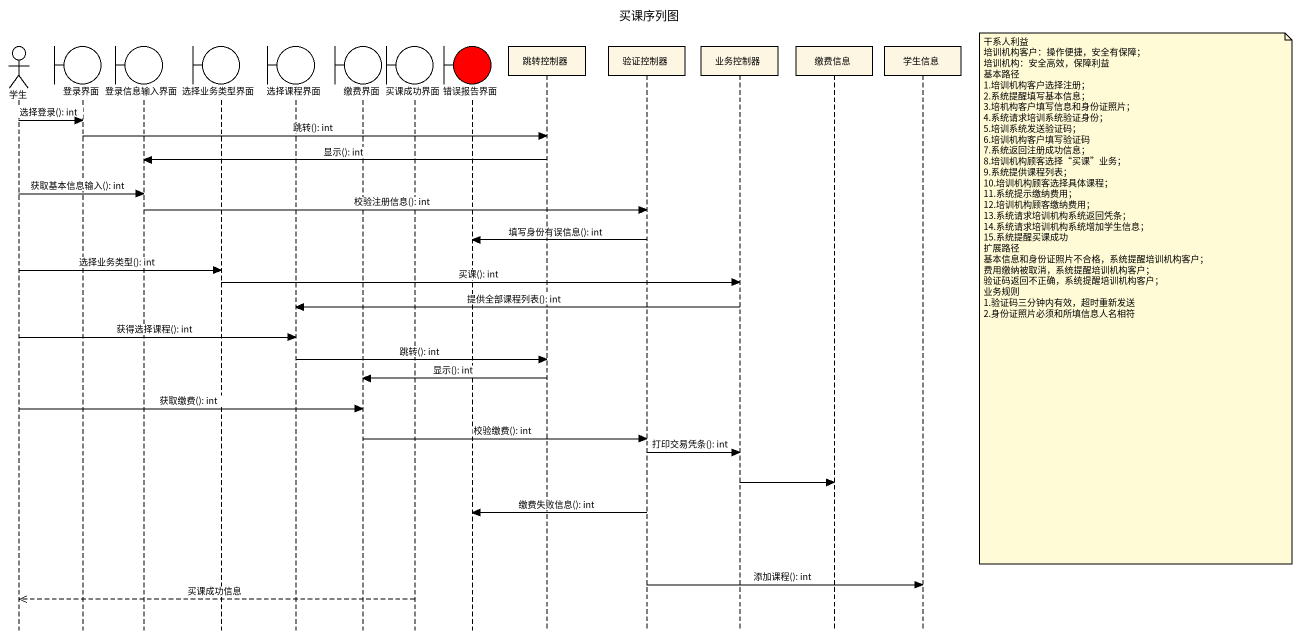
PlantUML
@startuml
title 买课序列图
hide footbox
actor 学生
boundary 登录界面
boundary 登录信息输入界面
boundary 选择业务类型界面
boundary 选择课程界面
boundary 缴费界面
boundary 买课成功界面
boundary 错误报告界面 #FF0000
participant 跳转控制器
participant 验证控制器
participant 业务控制器
participant 缴费信息
participant 学生信息

学生 -> 登录界面 : 选择登录(): int
登录界面 -> 跳转控制器 : 跳转(): int
跳转控制器 -> 登录信息输入界面 : 显示(): int
学生 -> 登录信息输入界面 : 获取基本信息输入(): int
登录信息输入界面 -> 验证控制器 : 校验注册信息(): int
验证控制器 -> 错误报告界面 : 填写身份有误信息(): int
学生 -> 选择业务类型界面 : 选择业务类型(): int
选择业务类型界面 -> 业务控制器 : 买课(): int
note right of 学生信息
  干系人利益
  培训机构客户：操作便捷，安全有保障；
  培训机构：安全高效，保障利益
  基本路径
  1.培训机构客户选择注册；
  2.系统提醒填写基本信息；
  3.培机构客户填写信息和身份证照片；
  4.系统请求培训系统验证身份；
  5.培训系统发送验证码；
  6.培训机构客户填写验证码
  7.系统返回注册成功信息；
  8.培训机构顾客选择“买课”业务；
  9.系统提供课程列表；
  10.培训机构顾客选择具体课程；
  11.系统提示缴纳费用；
  12.培训机构顾客缴纳费用；
  13.系统请求培训机构系统返回凭条；
  14.系统请求培训机构系统增加学生信息；
  15.系统提醒买课成功
  扩展路径
  基本信息和身份证照片不合格，系统提醒培训机构客户；
  费用缴纳被取消，系统提醒培训机构客户；
  验证码返回不正确，系统提醒培训机构客户；
  业务规则
  1.验证码三分钟内有效，超时重新发送
  2.身份证照片必须和所填信息人名相符
end note
业务控制器 -> 选择课程界面 : 提供全部课程列表(): int
学生 -> 选择课程界面 : 获得选择课程(): int
选择课程界面 -> 跳转控制器 : 跳转(): int
跳转控制器 -> 缴费界面 : 显示(): int
学生 -> 缴费界面 : 获取缴费(): int
缴费界面 -> 验证控制器 : 校验缴费(): int
验证控制器 -> 业务控制器 : 打印交易凭条(): int
业务控制器 -> 缴费信息
验证控制器 -> 错误报告界面 : 缴费失败信息(): int
验证控制器 -> 学生信息 : 添加课程(): int
买课成功界面 -->> 学生 : 买课成功信息
@enduml
